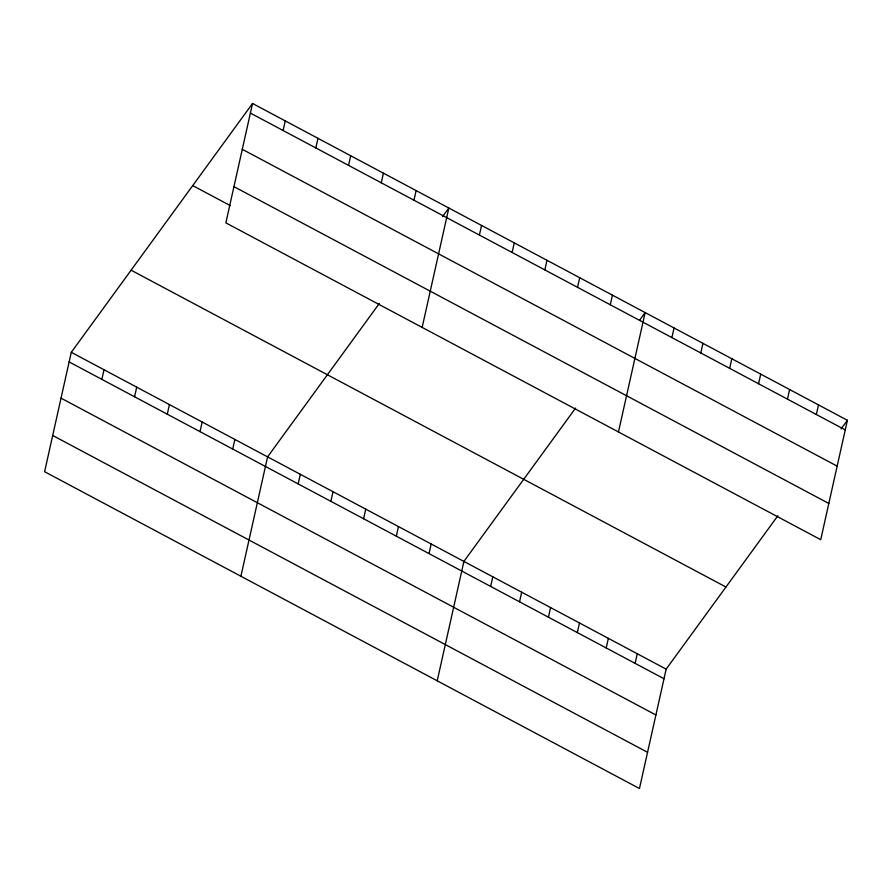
<?xml version="1.0" encoding="UTF-8"?>
<svg xmlns="http://www.w3.org/2000/svg" width="892" height="892" viewBox="0 0 892 892"><rect width="100%" height="100%" fill="white"/><g stroke="black" fill="none" stroke-linecap="round" stroke-linejoin="round"><path stroke-width="1.34" d="M252.536 103.472L225.854 222.866L820.718 539.682L847.4 420.299L252.536 103.472L71.282 352.318L44.6 471.701L639.464 788.528L666.146 669.134L777.857 515.777M101.855 379.345L104.007 369.745M134.569 396.773L136.721 387.173M167.295 414.2L169.435 404.589M200.009 431.628L202.161 422.016M283.11 130.511L285.25 120.899M232.723 449.055L234.875 439.444M315.824 147.938L317.976 138.327M240.907 576.254L267.589 456.871L379.301 303.503M348.538 165.355L350.69 155.754M298.162 483.899L300.314 474.299M381.263 182.782L383.404 173.182M330.876 501.326L333.028 491.715M413.977 200.209L416.118 190.598M363.602 518.754L365.742 509.142M422.15 327.409L448.843 208.026L442.543 216.667M396.316 536.181L398.456 526.57M479.405 235.064L481.557 225.453M429.03 553.597L431.182 543.997M512.131 252.481L514.271 242.88M437.214 680.808L463.896 561.425L575.608 408.057M544.845 269.908L546.997 260.308M490.645 586.412L492.785 576.812M577.559 287.335L579.711 277.724M519.534 601.799L521.686 592.199M610.284 304.763L612.425 295.152M548.424 617.197L550.576 607.586M618.457 431.962L645.15 312.579L639.642 320.139M577.325 632.584L579.466 622.973M671.888 337.577L674.04 327.966M606.214 647.971L608.366 638.36M700.789 352.964L702.929 343.353M635.104 663.358L637.256 653.747M729.678 368.351L731.83 358.74M758.568 383.738L760.72 374.138M787.469 399.125L789.61 389.525M816.358 414.512L818.51 404.912M841.1 428.94L847.4 420.299M250.384 113.083L845.248 429.911M242.29 149.31L837.153 466.137M233.949 186.64L828.813 503.456M192.728 185.592L230.292 205.606M131.102 270.198L725.965 587.025M71.282 352.318L666.146 669.134M69.141 361.929L664.005 678.745M61.035 398.155L655.91 714.971M52.695 435.474L647.559 752.302"/></g></svg>
